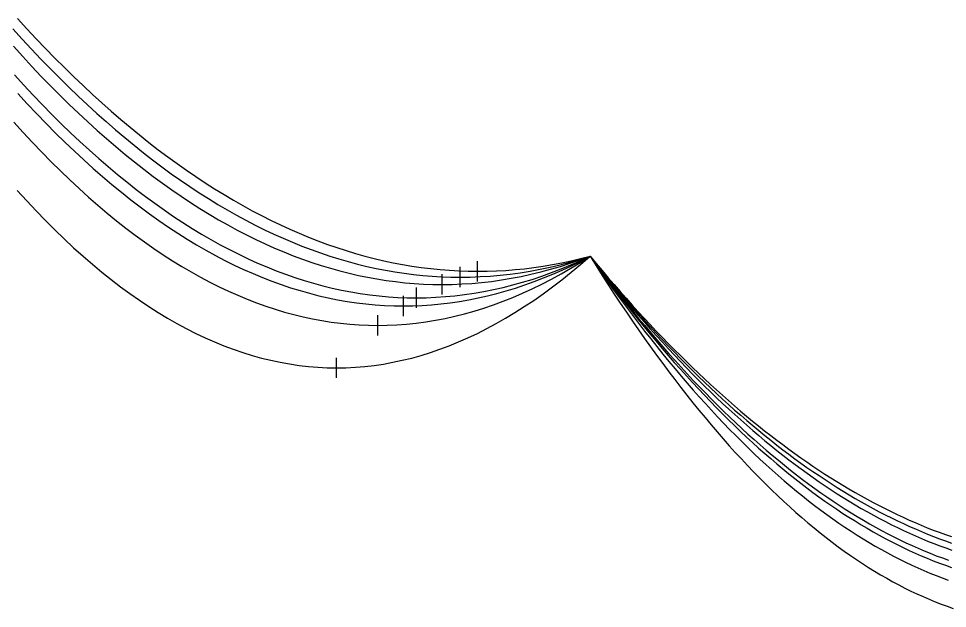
# Model space of a CAD drawing. Header units: metres. Extents: x -87 to 28195, y -4474 to 524.
# Drawn here: x 10568.7 to 11025.8, y -1560.3 to -1270.1 of the extents above; entities that cross this region are included whole.
import ezdxf

# ---------------------------------------------------------------- set-up
doc = ezdxf.new("R2010")
doc.units = ezdxf.units.M
for name, color, linetype in [('CATENARIES_-10_bare', 7, 'Continuous'), ('CATENARIES_-10_ICE', 7, 'Continuous'), ('CATENARIES_-19_bare', 7, 'Continuous'), ('CATENARIES_-19_HEAVY_ICE', 7, 'Continuous'), ('CATENARIES_0', 7, 'Continuous'), ('CATENARIES_0_ICE', 7, 'Continuous'), ('CATENARIES_50_theoretical', 7, 'Continuous')]:
    doc.layers.add(name, color=color, linetype=linetype)

msp = doc.modelspace()

# ---------------------------------------------------------------- linework, layer by layer
at = {"layer": 'CATENARIES_-10_bare'}
msp.add_line((10785.99, -1402.29), (10785.99, -1392.29), dxfattribs=at)
for points in [[(10565.88, -1275.18, 0), (10570.47, -1280.22, 0), (10575.05, -1285.15, 0), (10579.64, -1289.98, 0), (10584.22, -1294.7, 0), (10588.81, -1299.31, 0), (10593.39, -1303.82, 0), (10597.98, -1308.22, 0), (10602.56, -1312.52, 0), (10607.15, -1316.71, 0), (10611.74, -1320.79, 0), (10616.32, -1324.76, 0), (10620.91, -1328.63, 0), (10625.49, -1332.4, 0), (10630.08, -1336.06, 0), (10634.66, -1339.61, 0), (10639.25, -1343.05, 0), (10643.83, -1346.39, 0), (10648.42, -1349.62, 0), (10653.01, -1352.75, 0), (10657.59, -1355.77, 0), (10662.18, -1358.68, 0), (10666.76, -1361.49, 0), (10671.35, -1364.19, 0), (10675.93, -1366.79, 0), (10680.52, -1369.28, 0), (10685.1, -1371.66, 0), (10689.69, -1373.94, 0), (10694.27, -1376.11, 0), (10698.86, -1378.18, 0), (10703.45, -1380.14, 0), (10708.03, -1381.99, 0), (10712.62, -1383.74, 0), (10717.2, -1385.38, 0), (10721.79, -1386.92, 0), (10726.37, -1388.35, 0), (10730.96, -1389.67, 0), (10735.54, -1390.89, 0), (10740.13, -1392, 0), (10744.72, -1393.01, 0), (10749.3, -1393.91, 0), (10753.89, -1394.7, 0), (10758.47, -1395.39, 0), (10763.06, -1395.97, 0), (10767.64, -1396.45, 0), (10772.23, -1396.82, 0), (10776.81, -1397.08, 0), (10781.4, -1397.24, 0), (10785.99, -1397.29, 0), (10790.9, -1397.23, 0), (10795.82, -1397.05, 0), (10800.74, -1396.75, 0), (10805.66, -1396.32, 0), (10810.58, -1395.77, 0), (10815.49, -1395.1, 0), (10820.41, -1394.31, 0), (10825.33, -1393.4, 0), (10830.25, -1392.36, 0), (10835.17, -1391.2, 0), (10840.08, -1389.92, 0), (10845, -1388.52, 0), (10849.92, -1387, 0)], [(10849.92, -1387, 0), (10852.89, -1390.66, 0), (10855.85, -1394.28, 0), (10858.82, -1397.86, 0), (10861.78, -1401.39, 0), (10864.75, -1404.88, 0), (10867.72, -1408.32, 0), (10870.68, -1411.72, 0), (10873.65, -1415.07, 0), (10876.62, -1418.38, 0), (10879.58, -1421.64, 0), (10882.55, -1424.86, 0), (10885.51, -1428.03, 0), (10888.48, -1431.16, 0), (10891.45, -1434.25, 0), (10894.41, -1437.29, 0), (10897.38, -1440.28, 0), (10900.35, -1443.24, 0), (10903.31, -1446.14, 0), (10906.28, -1449, 0), (10909.24, -1451.82, 0), (10912.21, -1454.6, 0), (10915.18, -1457.32, 0), (10918.14, -1460.01, 0), (10921.11, -1462.65, 0), (10924.07, -1465.24, 0), (10927.04, -1467.79, 0), (10930.01, -1470.3, 0), (10932.97, -1472.76, 0), (10935.94, -1475.18, 0), (10938.91, -1477.55, 0), (10941.87, -1479.88, 0), (10944.84, -1482.17, 0), (10947.8, -1484.41, 0), (10950.77, -1486.6, 0), (10953.74, -1488.75, 0), (10956.7, -1490.86, 0), (10959.67, -1492.92, 0), (10962.63, -1494.94, 0), (10965.6, -1496.91, 0), (10968.57, -1498.84, 0), (10971.53, -1500.73, 0), (10974.5, -1502.57, 0), (10977.47, -1504.36, 0), (10980.43, -1506.11, 0), (10983.4, -1507.82, 0), (10986.36, -1509.48, 0), (10989.33, -1511.1, 0), (10992.3, -1512.67, 0), (10995.26, -1514.2, 0), (10998.23, -1515.69, 0), (11001.2, -1517.13, 0), (11004.16, -1518.52, 0), (11007.13, -1519.88, 0), (11010.09, -1521.18, 0), (11013.06, -1522.45, 0), (11016.03, -1523.67, 0), (11018.99, -1524.84, 0), (11021.96, -1525.97, 0), (11024.92, -1527.06, 0), (11027.89, -1528.1, 0)]]:
    msp.add_polyline3d(points, dxfattribs=at)
at = {"layer": 'CATENARIES_-10_ICE'}
msp.add_line((10764.47, -1412.46), (10764.47, -1402.46), dxfattribs=at)
for points in [[(10566.69, -1297.76, 0), (10571.29, -1302.8, 0), (10575.89, -1307.73, 0), (10580.49, -1312.54, 0), (10585.09, -1317.23, 0), (10589.69, -1321.8, 0), (10594.29, -1326.26, 0), (10598.89, -1330.59, 0), (10603.49, -1334.8, 0), (10608.09, -1338.9, 0), (10612.68, -1342.88, 0), (10617.28, -1346.73, 0), (10621.88, -1350.47, 0), (10626.48, -1354.09, 0), (10631.08, -1357.59, 0), (10635.68, -1360.97, 0), (10640.28, -1364.24, 0), (10644.88, -1367.38, 0), (10649.48, -1370.4, 0), (10654.08, -1373.31, 0), (10658.68, -1376.1, 0), (10663.28, -1378.77, 0), (10667.88, -1381.32, 0), (10672.48, -1383.75, 0), (10677.08, -1386.06, 0), (10681.68, -1388.25, 0), (10686.28, -1390.33, 0), (10690.88, -1392.29, 0), (10695.48, -1394.12, 0), (10700.08, -1395.84, 0), (10704.67, -1397.44, 0), (10709.27, -1398.93, 0), (10713.87, -1400.29, 0), (10718.47, -1401.54, 0), (10723.07, -1402.66, 0), (10727.67, -1403.67, 0), (10732.27, -1404.56, 0), (10736.87, -1405.33, 0), (10741.47, -1405.98, 0), (10746.07, -1406.51, 0), (10750.67, -1406.93, 0), (10755.27, -1407.23, 0), (10759.87, -1407.4, 0), (10764.47, -1407.46, 0), (10769.22, -1407.4, 0), (10773.96, -1407.21, 0), (10778.71, -1406.89, 0), (10783.46, -1406.45, 0), (10788.2, -1405.88, 0), (10792.95, -1405.19, 0), (10797.7, -1404.37, 0), (10802.45, -1403.42, 0), (10807.19, -1402.35, 0), (10811.94, -1401.15, 0), (10816.69, -1399.82, 0), (10821.44, -1398.37, 0), (10826.18, -1396.79, 0), (10830.93, -1395.08, 0), (10835.68, -1393.25, 0), (10840.43, -1391.3, 0), (10845.17, -1389.21, 0), (10849.92, -1387, 0)], [(10849.92, -1387, 0), (10852.91, -1391, 0), (10855.9, -1394.94, 0), (10858.89, -1398.83, 0), (10861.88, -1402.68, 0), (10864.87, -1406.47, 0), (10867.86, -1410.21, 0), (10870.85, -1413.9, 0), (10873.84, -1417.55, 0), (10876.83, -1421.14, 0), (10879.82, -1424.68, 0), (10882.81, -1428.17, 0), (10885.8, -1431.61, 0), (10888.79, -1435, 0), (10891.78, -1438.34, 0), (10894.77, -1441.62, 0), (10897.76, -1444.86, 0), (10900.75, -1448.05, 0), (10903.74, -1451.19, 0), (10906.73, -1454.27, 0), (10909.72, -1457.31, 0), (10912.71, -1460.3, 0), (10915.7, -1463.23, 0), (10918.7, -1466.12, 0), (10921.69, -1468.95, 0), (10924.68, -1471.74, 0), (10927.67, -1474.47, 0), (10930.66, -1477.16, 0), (10933.65, -1479.79, 0), (10936.64, -1482.37, 0), (10939.63, -1484.91, 0), (10942.62, -1487.39, 0), (10945.61, -1489.82, 0), (10948.6, -1492.2, 0), (10951.59, -1494.54, 0), (10954.58, -1496.82, 0), (10957.57, -1499.05, 0), (10960.56, -1501.23, 0), (10963.55, -1503.36, 0), (10966.54, -1505.44, 0), (10969.53, -1507.47, 0), (10972.52, -1509.46, 0), (10975.51, -1511.39, 0), (10978.5, -1513.27, 0), (10981.49, -1515.1, 0), (10984.48, -1516.88, 0), (10987.47, -1518.6, 0), (10990.46, -1520.28, 0), (10993.45, -1521.91, 0), (10996.44, -1523.49, 0), (10999.43, -1525.02, 0), (11002.42, -1526.5, 0), (11005.41, -1527.93, 0), (11008.4, -1529.31, 0), (11011.39, -1530.64, 0), (11014.38, -1531.91, 0), (11017.37, -1533.14, 0), (11020.36, -1534.32, 0), (11023.35, -1535.45, 0), (11026.34, -1536.52, 0)]]:
    msp.add_polyline3d(points, dxfattribs=at)
at = {"layer": 'CATENARIES_-19_bare'}
msp.add_line((10794.62, -1399.4), (10794.62, -1389.4), dxfattribs=at)
for points in [[(10568.08, -1270.09, 0), (10572.7, -1275.12, 0), (10577.32, -1280.04, 0), (10581.95, -1284.86, 0), (10586.57, -1289.57, 0), (10591.19, -1294.19, 0), (10595.82, -1298.69, 0), (10600.44, -1303.09, 0), (10605.06, -1307.39, 0), (10609.69, -1311.59, 0), (10614.31, -1315.68, 0), (10618.93, -1319.67, 0), (10623.56, -1323.55, 0), (10628.18, -1327.33, 0), (10632.8, -1331.01, 0), (10637.43, -1334.58, 0), (10642.05, -1338.05, 0), (10646.67, -1341.41, 0), (10651.3, -1344.68, 0), (10655.92, -1347.83, 0), (10660.54, -1350.89, 0), (10665.17, -1353.84, 0), (10669.79, -1356.68, 0), (10674.41, -1359.43, 0), (10679.04, -1362.07, 0), (10683.66, -1364.6, 0), (10688.28, -1367.03, 0), (10692.91, -1369.36, 0), (10697.53, -1371.59, 0), (10702.15, -1373.71, 0), (10706.78, -1375.73, 0), (10711.4, -1377.64, 0), (10716.02, -1379.45, 0), (10720.65, -1381.16, 0), (10725.27, -1382.76, 0), (10729.89, -1384.26, 0), (10734.52, -1385.66, 0), (10739.14, -1386.95, 0), (10743.76, -1388.14, 0), (10748.39, -1389.23, 0), (10753.01, -1390.21, 0), (10757.63, -1391.09, 0), (10762.26, -1391.87, 0), (10766.88, -1392.54, 0), (10771.5, -1393.11, 0), (10776.13, -1393.57, 0), (10780.75, -1393.93, 0), (10785.37, -1394.19, 0), (10790, -1394.35, 0), (10794.62, -1394.4, 0), (10799.23, -1394.35, 0), (10803.84, -1394.19, 0), (10808.45, -1393.94, 0), (10813.05, -1393.58, 0), (10817.66, -1393.12, 0), (10822.27, -1392.55, 0), (10826.88, -1391.88, 0), (10831.49, -1391.11, 0), (10836.1, -1390.24, 0), (10840.7, -1389.26, 0), (10845.31, -1388.18, 0), (10849.92, -1387, 0)], [(10849.92, -1387, 0), (10852.88, -1390.56, 0), (10855.85, -1394.08, 0), (10858.81, -1397.55, 0), (10861.78, -1400.98, 0), (10864.74, -1404.37, 0), (10867.71, -1407.71, 0), (10870.67, -1411.01, 0), (10873.63, -1414.27, 0), (10876.6, -1417.49, 0), (10879.56, -1420.66, 0), (10882.53, -1423.8, 0), (10885.49, -1426.88, 0), (10888.45, -1429.93, 0), (10891.42, -1432.93, 0), (10894.38, -1435.89, 0), (10897.35, -1438.81, 0), (10900.31, -1441.68, 0), (10903.28, -1444.52, 0), (10906.24, -1447.31, 0), (10909.2, -1450.05, 0), (10912.17, -1452.76, 0), (10915.13, -1455.42, 0), (10918.1, -1458.04, 0), (10921.06, -1460.61, 0), (10924.03, -1463.14, 0), (10926.99, -1465.63, 0), (10929.95, -1468.08, 0), (10932.92, -1470.49, 0), (10935.88, -1472.85, 0), (10938.85, -1475.17, 0), (10941.81, -1477.45, 0), (10944.77, -1479.68, 0), (10947.74, -1481.87, 0), (10950.7, -1484.02, 0), (10953.67, -1486.13, 0), (10956.63, -1488.19, 0), (10959.6, -1490.21, 0), (10962.56, -1492.19, 0), (10965.52, -1494.13, 0), (10968.49, -1496.02, 0), (10971.45, -1497.87, 0), (10974.42, -1499.68, 0), (10977.38, -1501.45, 0), (10980.35, -1503.17, 0), (10983.31, -1504.85, 0), (10986.27, -1506.49, 0), (10989.24, -1508.08, 0), (10992.2, -1509.64, 0), (10995.17, -1511.15, 0), (10998.13, -1512.61, 0), (11001.09, -1514.04, 0), (11004.06, -1515.42, 0), (11007.02, -1516.76, 0), (11009.99, -1518.06, 0), (11012.95, -1519.31, 0), (11015.92, -1520.53, 0), (11018.88, -1521.7, 0), (11021.84, -1522.82, 0), (11024.81, -1523.91, 0), (11027.77, -1524.95, 0)]]:
    msp.add_polyline3d(points, dxfattribs=at)
at = {"layer": 'CATENARIES_-19_HEAVY_ICE'}
msp.add_line((10745.41, -1426), (10745.41, -1416), dxfattribs=at)
for points in [[(10566.3, -1321.06, 0), (10570.89, -1326.12, 0), (10575.48, -1331.05, 0), (10580.08, -1335.85, 0), (10584.67, -1340.52, 0), (10589.26, -1345.06, 0), (10593.85, -1349.46, 0), (10598.45, -1353.74, 0), (10603.04, -1357.88, 0), (10607.63, -1361.89, 0), (10612.22, -1365.76, 0), (10616.82, -1369.51, 0), (10621.41, -1373.12, 0), (10626, -1376.61, 0), (10630.59, -1379.96, 0), (10635.19, -1383.18, 0), (10639.78, -1386.26, 0), (10644.37, -1389.22, 0), (10648.97, -1392.04, 0), (10653.56, -1394.74, 0), (10658.15, -1397.3, 0), (10662.74, -1399.73, 0), (10667.34, -1402.03, 0), (10671.93, -1404.19, 0), (10676.52, -1406.23, 0), (10681.11, -1408.13, 0), (10685.71, -1409.91, 0), (10690.3, -1411.55, 0), (10694.89, -1413.06, 0), (10699.49, -1414.44, 0), (10704.08, -1415.68, 0), (10708.67, -1416.8, 0), (10713.26, -1417.78, 0), (10717.86, -1418.64, 0), (10722.45, -1419.36, 0), (10727.04, -1419.95, 0), (10731.63, -1420.41, 0), (10736.23, -1420.74, 0), (10740.82, -1420.94, 0), (10745.41, -1421, 0), (10750.16, -1420.93, 0), (10754.91, -1420.72, 0), (10759.66, -1420.37, 0), (10764.41, -1419.88, 0), (10769.16, -1419.25, 0), (10773.91, -1418.47, 0), (10778.66, -1417.56, 0), (10783.42, -1416.51, 0), (10788.17, -1415.31, 0), (10792.92, -1413.98, 0), (10797.67, -1412.5, 0), (10802.42, -1410.89, 0), (10807.17, -1409.13, 0), (10811.92, -1407.24, 0), (10816.67, -1405.2, 0), (10821.42, -1403.02, 0), (10826.17, -1400.7, 0), (10830.92, -1398.24, 0), (10835.67, -1395.64, 0), (10840.42, -1392.9, 0), (10845.17, -1390.02, 0), (10849.92, -1387, 0)], [(10849.92, -1387, 0), (10852.91, -1391.32, 0), (10855.9, -1395.59, 0), (10858.88, -1399.79, 0), (10861.87, -1403.95, 0), (10864.86, -1408.04, 0), (10867.85, -1412.08, 0), (10870.83, -1416.07, 0), (10873.82, -1420, 0), (10876.81, -1423.87, 0), (10879.8, -1427.68, 0), (10882.78, -1431.44, 0), (10885.77, -1435.15, 0), (10888.76, -1438.8, 0), (10891.75, -1442.39, 0), (10894.74, -1445.93, 0), (10897.72, -1449.41, 0), (10900.71, -1452.83, 0), (10903.7, -1456.2, 0), (10906.69, -1459.51, 0), (10909.67, -1462.77, 0), (10912.66, -1465.97, 0), (10915.65, -1469.11, 0), (10918.64, -1472.2, 0), (10921.63, -1475.24, 0), (10924.61, -1478.21, 0), (10927.6, -1481.13, 0), (10930.59, -1484, 0), (10933.58, -1486.81, 0), (10936.56, -1489.56, 0), (10939.55, -1492.26, 0), (10942.54, -1494.9, 0), (10945.53, -1497.49, 0), (10948.51, -1500.02, 0), (10951.5, -1502.5, 0), (10954.49, -1504.92, 0), (10957.48, -1507.28, 0), (10960.47, -1509.59, 0), (10963.45, -1511.84, 0), (10966.44, -1514.04, 0), (10969.43, -1516.18, 0), (10972.42, -1518.26, 0), (10975.4, -1520.29, 0), (10978.39, -1522.27, 0), (10981.38, -1524.19, 0), (10984.37, -1526.05, 0), (10987.36, -1527.85, 0), (10990.34, -1529.61, 0), (10993.33, -1531.3, 0), (10996.32, -1532.94, 0), (10999.31, -1534.53, 0), (11002.29, -1536.05, 0), (11005.28, -1537.53, 0), (11008.27, -1538.94, 0), (11011.26, -1540.31, 0), (11014.24, -1541.61, 0), (11017.23, -1542.86, 0), (11020.22, -1544.06, 0), (11023.21, -1545.2, 0), (11026.2, -1546.28, 0)]]:
    msp.add_polyline3d(points, dxfattribs=at)
at = {"layer": 'CATENARIES_0'}
msp.add_line((10777.19, -1405.9), (10777.19, -1395.9), dxfattribs=at)
for points in [[(10566.09, -1283.72, 0), (10570.68, -1288.76, 0), (10575.27, -1293.69, 0), (10579.86, -1298.52, 0), (10584.45, -1303.23, 0), (10589.04, -1307.83, 0), (10593.63, -1312.31, 0), (10598.21, -1316.69, 0), (10602.8, -1320.96, 0), (10607.39, -1325.11, 0), (10611.98, -1329.15, 0), (10616.57, -1333.09, 0), (10621.16, -1336.91, 0), (10625.75, -1340.62, 0), (10630.34, -1344.22, 0), (10634.93, -1347.71, 0), (10639.52, -1351.09, 0), (10644.11, -1354.35, 0), (10648.7, -1357.51, 0), (10653.28, -1360.55, 0), (10657.87, -1363.49, 0), (10662.46, -1366.31, 0), (10667.05, -1369.02, 0), (10671.64, -1371.62, 0), (10676.23, -1374.11, 0), (10680.82, -1376.49, 0), (10685.41, -1378.76, 0), (10690, -1380.92, 0), (10694.59, -1382.97, 0), (10699.18, -1384.91, 0), (10703.77, -1386.73, 0), (10708.35, -1388.45, 0), (10712.94, -1390.05, 0), (10717.53, -1391.55, 0), (10722.12, -1392.93, 0), (10726.71, -1394.2, 0), (10731.3, -1395.36, 0), (10735.89, -1396.41, 0), (10740.48, -1397.36, 0), (10745.07, -1398.19, 0), (10749.66, -1398.9, 0), (10754.25, -1399.51, 0), (10758.84, -1400.01, 0), (10763.42, -1400.4, 0), (10768.01, -1400.67, 0), (10772.6, -1400.84, 0), (10777.19, -1400.9, 0), (10782.04, -1400.83, 0), (10786.89, -1400.65, 0), (10791.74, -1400.34, 0), (10796.59, -1399.91, 0), (10801.43, -1399.35, 0), (10806.28, -1398.67, 0), (10811.13, -1397.87, 0), (10815.98, -1396.94, 0), (10820.83, -1395.89, 0), (10825.68, -1394.72, 0), (10830.53, -1393.42, 0), (10835.37, -1392, 0), (10840.22, -1390.46, 0), (10845.07, -1388.79, 0), (10849.92, -1387, 0)], [(10849.92, -1387, 0), (10852.89, -1390.78, 0), (10855.86, -1394.52, 0), (10858.82, -1398.2, 0), (10861.79, -1401.84, 0), (10864.76, -1405.44, 0), (10867.73, -1408.99, 0), (10870.69, -1412.49, 0), (10873.66, -1415.94, 0), (10876.63, -1419.35, 0), (10879.6, -1422.71, 0), (10882.56, -1426.03, 0), (10885.53, -1429.29, 0), (10888.5, -1432.52, 0), (10891.47, -1435.69, 0), (10894.43, -1438.82, 0), (10897.4, -1441.9, 0), (10900.37, -1444.94, 0), (10903.34, -1447.93, 0), (10906.3, -1450.87, 0), (10909.27, -1453.77, 0), (10912.24, -1456.62, 0), (10915.21, -1459.42, 0), (10918.17, -1462.18, 0), (10921.14, -1464.89, 0), (10924.11, -1467.55, 0), (10927.08, -1470.17, 0), (10930.04, -1472.74, 0), (10933.01, -1475.26, 0), (10935.98, -1477.74, 0), (10938.95, -1480.17, 0), (10941.92, -1482.56, 0), (10944.88, -1484.9, 0), (10947.85, -1487.19, 0), (10950.82, -1489.44, 0), (10953.79, -1491.64, 0), (10956.75, -1493.79, 0), (10959.72, -1495.9, 0), (10962.69, -1497.96, 0), (10965.66, -1499.97, 0), (10968.62, -1501.94, 0), (10971.59, -1503.86, 0), (10974.56, -1505.73, 0), (10977.53, -1507.56, 0), (10980.49, -1509.35, 0), (10983.46, -1511.08, 0), (10986.43, -1512.77, 0), (10989.4, -1514.41, 0), (10992.36, -1516.01, 0), (10995.33, -1517.56, 0), (10998.3, -1519.07, 0), (11001.27, -1520.52, 0), (11004.23, -1521.94, 0), (11007.2, -1523.3, 0), (11010.17, -1524.62, 0), (11013.14, -1525.89, 0), (11016.1, -1527.12, 0), (11019.07, -1528.3, 0), (11022.04, -1529.43, 0), (11025.01, -1530.52, 0), (11027.98, -1531.56, 0)]]:
    msp.add_polyline3d(points, dxfattribs=at)
at = {"layer": 'CATENARIES_0_ICE'}
msp.add_line((10758.1, -1416.44), (10758.1, -1406.44), dxfattribs=at)
for points in [[(10568.35, -1306.98, 0), (10572.97, -1312.02, 0), (10577.6, -1316.93, 0), (10582.23, -1321.72, 0), (10586.86, -1326.38, 0), (10591.49, -1330.92, 0), (10596.12, -1335.34, 0), (10600.74, -1339.63, 0), (10605.37, -1343.79, 0), (10610, -1347.83, 0), (10614.63, -1351.75, 0), (10619.26, -1355.54, 0), (10623.88, -1359.21, 0), (10628.51, -1362.75, 0), (10633.14, -1366.17, 0), (10637.77, -1369.46, 0), (10642.4, -1372.63, 0), (10647.02, -1375.67, 0), (10651.65, -1378.59, 0), (10656.28, -1381.39, 0), (10660.91, -1384.06, 0), (10665.54, -1386.61, 0), (10670.16, -1389.03, 0), (10674.79, -1391.33, 0), (10679.42, -1393.5, 0), (10684.05, -1395.55, 0), (10688.68, -1397.47, 0), (10693.3, -1399.27, 0), (10697.93, -1400.95, 0), (10702.56, -1402.5, 0), (10707.19, -1403.93, 0), (10711.82, -1405.24, 0), (10716.44, -1406.42, 0), (10721.07, -1407.47, 0), (10725.7, -1408.4, 0), (10730.33, -1409.21, 0), (10734.96, -1409.89, 0), (10739.58, -1410.45, 0), (10744.21, -1410.89, 0), (10748.84, -1411.2, 0), (10753.47, -1411.38, 0), (10758.1, -1411.44, 0), (10762.69, -1411.38, 0), (10767.28, -1411.2, 0), (10771.87, -1410.89, 0), (10776.46, -1410.47, 0), (10781.05, -1409.92, 0), (10785.64, -1409.24, 0), (10790.23, -1408.45, 0), (10794.83, -1407.53, 0), (10799.42, -1406.5, 0), (10804.01, -1405.33, 0), (10808.6, -1404.05, 0), (10813.19, -1402.65, 0), (10817.78, -1401.12, 0), (10822.37, -1399.47, 0), (10826.96, -1397.7, 0), (10831.56, -1395.8, 0), (10836.15, -1393.78, 0), (10840.74, -1391.65, 0), (10845.33, -1389.38, 0), (10849.92, -1387, 0)], [(10849.92, -1387, 0), (10852.88, -1391.06, 0), (10855.85, -1395.07, 0), (10858.81, -1399.03, 0), (10861.78, -1402.94, 0), (10864.74, -1406.8, 0), (10867.71, -1410.6, 0), (10870.67, -1414.36, 0), (10873.64, -1418.06, 0), (10876.6, -1421.71, 0), (10879.56, -1425.31, 0), (10882.53, -1428.86, 0), (10885.49, -1432.36, 0), (10888.46, -1435.81, 0), (10891.42, -1439.2, 0), (10894.39, -1442.54, 0), (10897.35, -1445.84, 0), (10900.31, -1449.08, 0), (10903.28, -1452.27, 0), (10906.24, -1455.41, 0), (10909.21, -1458.49, 0), (10912.17, -1461.53, 0), (10915.14, -1464.51, 0), (10918.1, -1467.45, 0), (10921.07, -1470.33, 0), (10924.03, -1473.16, 0), (10926.99, -1475.94, 0), (10929.96, -1478.67, 0), (10932.92, -1481.35, 0), (10935.89, -1483.98, 0), (10938.85, -1486.55, 0), (10941.82, -1489.08, 0), (10944.78, -1491.55, 0), (10947.75, -1493.97, 0), (10950.71, -1496.35, 0), (10953.67, -1498.67, 0), (10956.64, -1500.93, 0), (10959.6, -1503.15, 0), (10962.57, -1505.32, 0), (10965.53, -1507.44, 0), (10968.5, -1509.5, 0), (10971.46, -1511.51, 0), (10974.43, -1513.48, 0), (10977.39, -1515.39, 0), (10980.35, -1517.25, 0), (10983.32, -1519.06, 0), (10986.28, -1520.82, 0), (10989.25, -1522.52, 0), (10992.21, -1524.18, 0), (10995.18, -1525.79, 0), (10998.14, -1527.34, 0), (11001.1, -1528.84, 0), (11004.07, -1530.3, 0), (11007.03, -1531.7, 0), (11010, -1533.05, 0), (11012.96, -1534.35, 0), (11015.93, -1535.6, 0), (11018.89, -1536.79, 0), (11021.86, -1537.94, 0), (11024.82, -1539.04, 0), (11027.78, -1540.08, 0)]]:
    msp.add_polyline3d(points, dxfattribs=at)
at = {"layer": 'CATENARIES_50_theoretical'}
msp.add_line((10725.19, -1446.9), (10725.19, -1436.9), dxfattribs=at)
for points in [[(10568.02, -1354.71, 0), (10572.65, -1359.77, 0), (10577.27, -1364.68, 0), (10581.89, -1369.43, 0), (10586.51, -1374.03, 0), (10591.13, -1378.49, 0), (10595.76, -1382.79, 0), (10600.38, -1386.94, 0), (10605, -1390.93, 0), (10609.62, -1394.78, 0), (10614.25, -1398.48, 0), (10618.87, -1402.02, 0), (10623.49, -1405.41, 0), (10628.11, -1408.66, 0), (10632.74, -1411.75, 0), (10637.36, -1414.69, 0), (10641.98, -1417.48, 0), (10646.6, -1420.12, 0), (10651.23, -1422.6, 0), (10655.85, -1424.94, 0), (10660.47, -1427.13, 0), (10665.09, -1429.16, 0), (10669.72, -1431.05, 0), (10674.34, -1432.78, 0), (10678.96, -1434.36, 0), (10683.58, -1435.79, 0), (10688.21, -1437.07, 0), (10692.83, -1438.2, 0), (10697.45, -1439.18, 0), (10702.07, -1440.01, 0), (10706.7, -1440.69, 0), (10711.32, -1441.22, 0), (10715.94, -1441.6, 0), (10720.56, -1441.82, 0), (10725.19, -1441.9, 0), (10729.81, -1441.82, 0), (10734.43, -1441.6, 0), (10739.05, -1441.22, 0), (10743.67, -1440.69, 0), (10748.29, -1440.02, 0), (10752.9, -1439.19, 0), (10757.52, -1438.21, 0), (10762.14, -1437.08, 0), (10766.76, -1435.8, 0), (10771.38, -1434.37, 0), (10776, -1432.79, 0), (10780.62, -1431.06, 0), (10785.24, -1429.18, 0), (10789.86, -1427.14, 0), (10794.48, -1424.96, 0), (10799.1, -1422.63, 0), (10803.72, -1420.14, 0), (10808.34, -1417.51, 0), (10812.96, -1414.72, 0), (10817.58, -1411.78, 0), (10822.2, -1408.7, 0), (10826.82, -1405.46, 0), (10831.44, -1402.07, 0), (10836.06, -1398.53, 0), (10840.68, -1394.84, 0), (10845.3, -1390.99, 0), (10849.92, -1387, 0)], [(10849.92, -1387, 0), (10852.9, -1391.75, 0), (10855.88, -1396.43, 0), (10858.86, -1401.06, 0), (10861.84, -1405.61, 0), (10864.82, -1410.11, 0), (10867.8, -1414.54, 0), (10870.78, -1418.91, 0), (10873.76, -1423.22, 0), (10876.74, -1427.46, 0), (10879.72, -1431.64, 0), (10882.7, -1435.75, 0), (10885.68, -1439.8, 0), (10888.66, -1443.79, 0), (10891.64, -1447.72, 0), (10894.62, -1451.58, 0), (10897.6, -1455.38, 0), (10900.58, -1459.12, 0), (10903.56, -1462.79, 0), (10906.54, -1466.4, 0), (10909.52, -1469.95, 0), (10912.5, -1473.43, 0), (10915.48, -1476.85, 0), (10918.46, -1480.21, 0), (10921.44, -1483.51, 0), (10924.42, -1486.74, 0), (10927.4, -1489.91, 0), (10930.38, -1493.01, 0), (10933.36, -1496.06, 0), (10936.34, -1499.04, 0), (10939.32, -1501.95, 0), (10942.31, -1504.81, 0), (10945.29, -1507.6, 0), (10948.27, -1510.33, 0), (10951.25, -1512.99, 0), (10954.23, -1515.59, 0), (10957.21, -1518.13, 0), (10960.19, -1520.61, 0), (10963.17, -1523.03, 0), (10966.15, -1525.38, 0), (10969.13, -1527.66, 0), (10972.11, -1529.89, 0), (10975.09, -1532.05, 0), (10978.07, -1534.15, 0), (10981.05, -1536.19, 0), (10984.03, -1538.16, 0), (10987.01, -1540.08, 0), (10989.99, -1541.93, 0), (10992.97, -1543.71, 0), (10995.95, -1545.43, 0), (10998.93, -1547.1, 0), (11001.91, -1548.69, 0), (11004.89, -1550.23, 0), (11007.87, -1551.7, 0), (11010.85, -1553.11, 0), (11013.83, -1554.46, 0), (11016.81, -1555.74, 0), (11019.79, -1556.96, 0), (11022.77, -1558.12, 0), (11025.75, -1559.22, 0), (11028.73, -1560.25, 0)]]:
    msp.add_polyline3d(points, dxfattribs=at)

doc.saveas('drawing.dxf')
